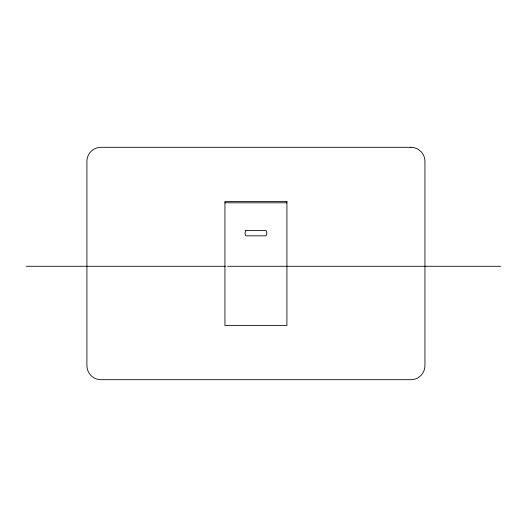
<?xml version="1.0" encoding="UTF-8"?>
<svg xmlns="http://www.w3.org/2000/svg" width="527" height="527" viewBox="0 0 527 527"><rect width="100%" height="100%" fill="white"/><g stroke="black" fill="none" stroke-linecap="round" stroke-linejoin="round"><path stroke-width="0.79" d="M224.937 202.809L286.912 202.809M26.35 266.28L225.503 266.28M227.545 266.28L500.65 266.28M245.786 230.457L244.936 233.145L245.786 235.839L266.069 235.839L266.912 233.145L266.069 230.457L245.786 230.457M410.856 147.303L100.993 147.303A14.084 14.084 0 0 0 86.909 161.387L86.909 365.613A14.084 14.084 0 0 0 100.993 379.697L410.856 379.697A14.084 14.084 0 0 0 424.94 365.613L424.94 161.387A14.084 14.084 0 0 0 410.856 147.303M286.912 201.525L224.937 201.525L224.937 325.475L286.912 325.475L286.912 201.525"/></g></svg>
